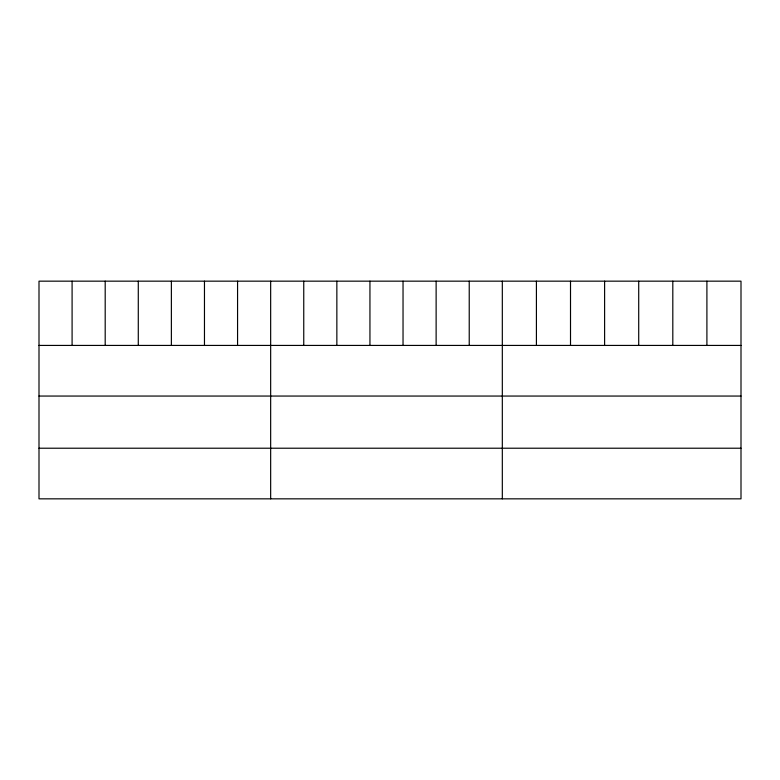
<?xml version="1.0" encoding="UTF-8"?>
<svg xmlns="http://www.w3.org/2000/svg" width="780" height="780" viewBox="0 0 780 780"><rect width="100%" height="100%" fill="white"/><g stroke="black" fill="none" stroke-linecap="round" stroke-linejoin="round"><path stroke-width="1.17" d="M741 345.423L741 498.839L39 498.839L39 281.161L741 281.161L741 345.423L39 345.423M39 396.055L741 396.055M39 448.217L741 448.217M706.904 281.161L706.904 345.423M672.808 281.161L672.808 345.423M638.713 281.161L638.713 345.423M604.607 281.161L604.607 345.423M570.511 281.161L570.511 345.423M536.416 281.161L536.416 345.423M502.32 281.161L502.32 498.839M469.228 281.161L469.228 345.423M436.127 281.161L436.127 345.423M403.036 281.161L403.036 345.423M369.944 281.161L369.944 345.423M336.853 281.161L336.853 345.423M303.752 281.161L303.752 345.423M270.66 281.161L270.66 498.839M237.569 281.161L237.569 345.423M204.467 281.161L204.467 345.423M171.376 281.161L171.376 345.423M138.284 281.161L138.284 345.423M105.193 281.161L105.193 345.423M72.091 281.161L72.091 345.423"/></g></svg>
